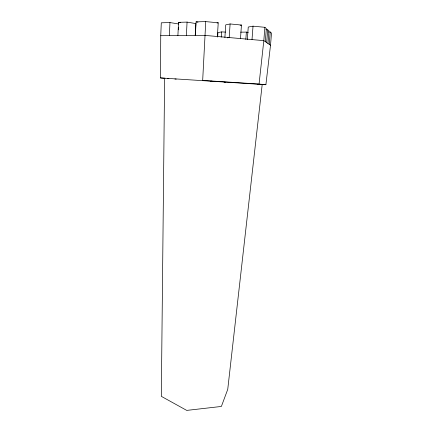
<?xml version="1.0" encoding="UTF-8"?>
<svg xmlns="http://www.w3.org/2000/svg" width="432" height="432" viewBox="0 0 432 432"><rect width="100%" height="100%" fill="white"/><g stroke="black" fill="none" stroke-linecap="round" stroke-linejoin="round"><path stroke-width="0.65" d="M165.019 78.289L160.488 77.938L160.742 35.705L161.293 22.799L169.96 22.561L178.783 24.003M164.614 78.203L161.314 396.338L186.732 410.4L221.378 406.447L227.74 389.362L262.202 84.483L160.488 77.938M169.366 35.645L169.96 22.561M177.898 35.586L178.54 22.334L187.067 22.102L195.853 23.582L195.205 35.473M178.502 29.797L178.627 27.221M203.65 80.498L202.678 80.417L205.745 21.6L218.23 22.804L217.372 36.504M186.376 35.527L187.067 22.102M195.356 35.462L196.101 21.859L205.745 21.6M217.647 37.044L217.928 32.578L221.562 31.914L225.607 32.103M221.227 37.109L221.562 31.914M224.888 37.546L225.72 24.878L230.099 23.954L241.456 25.051L240.489 38.567M230.099 23.954L229.187 37.557L227.329 37.838M245.835 39.425L246.375 32.103L240.608 32.162M247.331 39.539L248.254 27.038L253.022 26.168L264.881 27.313L266.35 28.598L265.302 41.656M252.013 39.593L253.022 26.168M264.881 27.313L263.817 40.64L259.054 84.051L202.678 80.417M266.674 42.601L267.71 29.792L265.783 29.711M267.959 43.481L268.979 30.91L267.71 29.792M269.239 44.356L270.248 32.017L268.283 31.925M261.257 84.44L265.896 84.721L270.513 45.23L271.512 33.124L270.248 32.017M217.037 23.08L218.23 22.804M240.149 25.304L241.456 25.051M160.742 35.705L204.941 35.397L263.817 40.64L270.513 45.23M224.1 82.215L225.434 82.291M257.278 84.208L259.265 84.326M210.773 81.356L212.107 81.443M174.917 79.007L176.202 79.11M167.605 78.494L168.901 78.592M204.309 80.552L205.627 80.665M210.902 81.108L212.225 81.216M259.054 84.051L265.896 84.721M178.54 22.334L180.425 22.648M246.375 32.103L248.297 32.427M196.101 21.859L197.98 22.183"/></g></svg>
